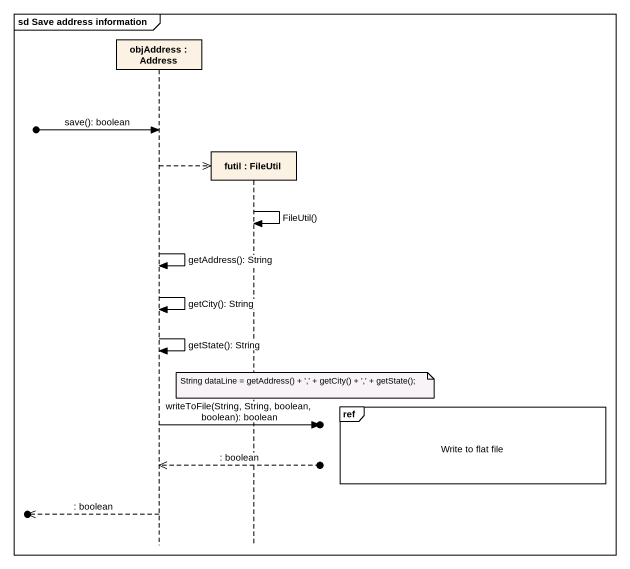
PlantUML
@startuml
mainframe sd Save address information
hide footbox
participant "objAddress : Address" as objAddress
participant "futil : FileUtil" as futil

[o-> objAddress : save(): boolean
objAddress -->> futil **
futil -> futil : FileUtil()
objAddress -> objAddress : getAddress(): String
objAddress -> objAddress : getCity(): String
objAddress -> objAddress : getState(): String
note over futil : String dataLine = getAddress() + ',' + getCity() + ',' + getState();
ref over futil : Write to flat file
objAddress ->o] : writeToFile(String, String, boolean, boolean): boolean
objAddress <<--o] : : boolean
[o<<-- objAddress : : boolean
@enduml
